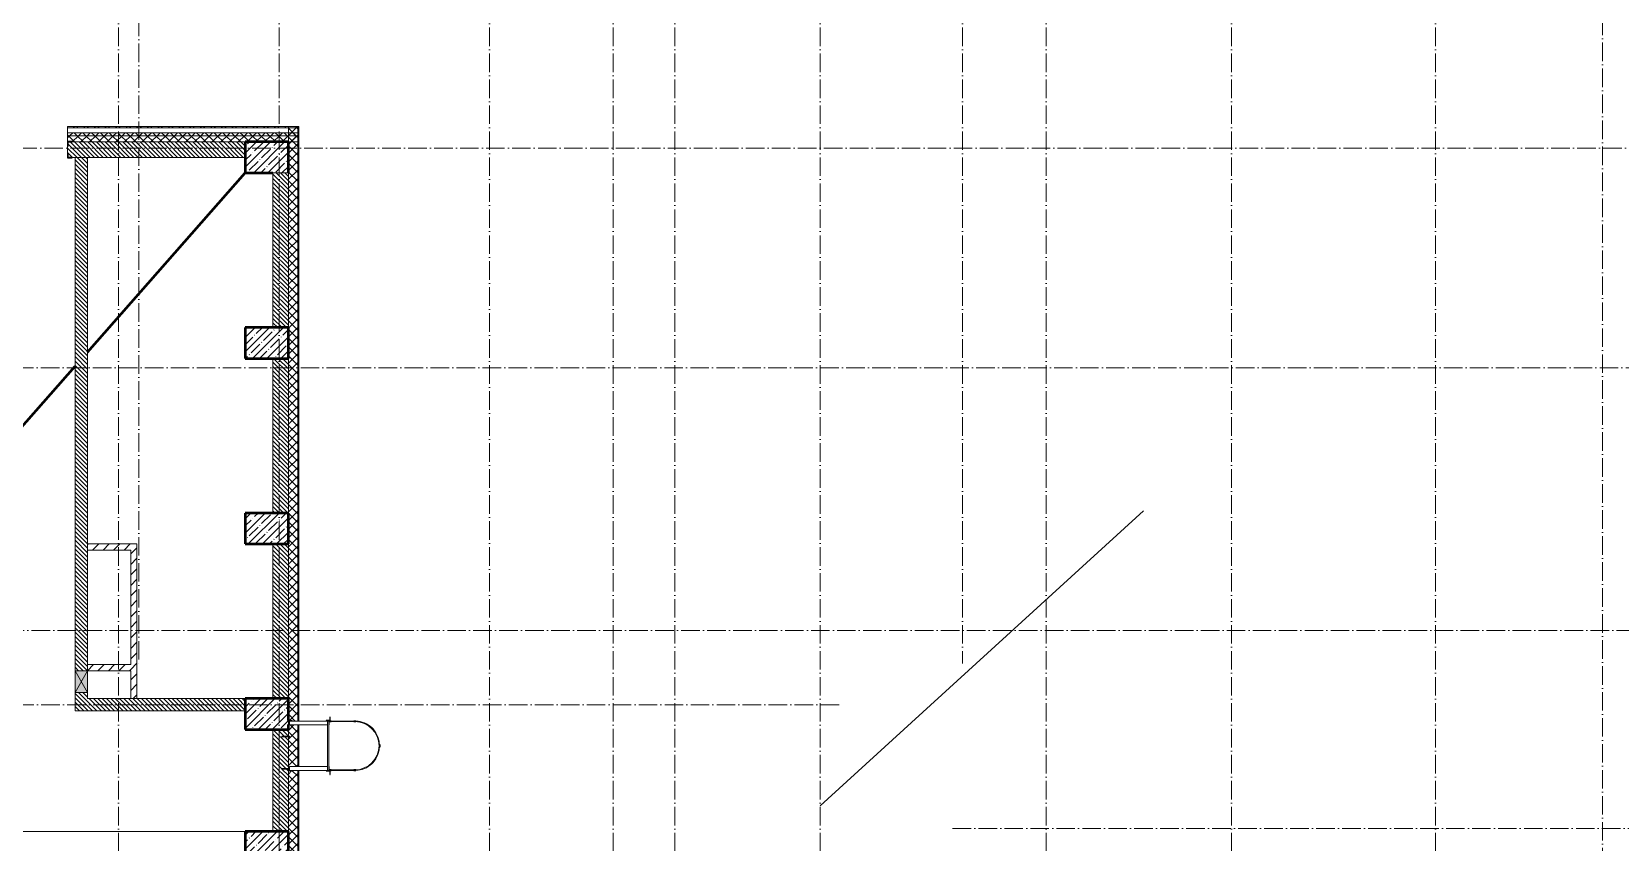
# Model space of a CAD drawing. Header units: millimetres. Extents: x -213536 to 1564669, y -45299 to 942238.
# Drawn here: x 569271 to 594956, y 360639 to 373744 of the extents above; entities that cross this region are included whole.
import ezdxf

# ---------------------------------------------------------------- set-up
doc = ezdxf.new("R2010")
doc.units = ezdxf.units.MM
doc.linetypes.add('50_200_ШТРИХ_1Т_ш5_п1_п1_', pattern=[700, 500, -100, 0, -100])
for name, color, linetype, lineweight in [('A-DETL-____-OTLN-1', 7, 'Continuous', 50), ('A-DETL-GENF-OTLN', 7, 'Continuous', 9), ('A-GENM-____-MCUT', 7, 'Continuous', 25), ('A-GENM-____-OTLN', 7, 'Continuous', 9), ('A-GENM-____-OTLN-1', 7, 'Continuous', 25), ('A-GLAZ-____-OTLN', 7, 'Continuous', 9), ('A-WALL-____-MCUT', 7, 'Continuous', 13), ('A-WALL-____-MCUT-1', 7, 'Continuous', 9), ('A-WALL-____-PATT-1', 7, 'Continuous', 9), ('A-WALL-FNSH-MCUT-1', 7, 'Continuous', 9), ('I-WALL-____-OTLN', 7, 'Continuous', 9), ('S-COLS-____-MCUT', 7, 'Continuous', 50), ('S-COLS-____-OTLN', 7, 'Continuous', 9), ('S-GRID-____-OTLN-1', 7, '50_200_ШТРИХ_1Т_ш5_п1_п1_', 9)]:
    doc.layers.add(name, color=color, linetype=linetype, lineweight=lineweight)
pattern_1 = [(45, (549721.47, 286281.11), (-70.71068, 70.71068), []), (135, (549721.47, 286281.11), (-70.71068, -70.71068), [])]
pattern_2 = [(135, (549721.475, 286281.11), (-35.35534, -35.35534), [])]
pattern_3 = [(45, (549721.47, 286281.11), (-84.85281, 84.85281), [])]

# ---------------------------------------------------------------- blocks, each defined once
blk = doc.blocks.new('BSC_Колонна _Прямоугольная - 500х700-25279857-АР1_План отверстий 3 этажа в осях 1-64_Ю-ЯЯ')
at = {"layer": 'S-COLS-____-OTLN'}
h = blk.add_hatch(dxfattribs=at)
h.set_pattern_fill('FP_16', color=256, style=0, pattern_type=2)
h.set_pattern_definition([(315, (-76431.04, 23350), (114.04925, 114.04925), []), (315, (-76431.04, 23235.95), (114.04925, 114.04925), [201.613, -40.323, 3.353, -36.97])])
h.paths.add_polyline_path([(-250, -350), (250, -350), (250, 350), (-250, 350), (-250, -55)], flags=0)
at = {"layer": 'S-COLS-____-MCUT'}
for p, q in [((250, 350), (-250, 350)), ((-250, 350), (-250, -350)), ((250, -350), (250, 350)), ((-250, -350), (-170, -350)), ((-107, -350), (250, -350))]:
    blk.add_line(p, q, dxfattribs=at)
blk = doc.blocks.new('BSC_Колонна _Прямоугольная - 500х700-25976089-АР1_План отверстий 3 этажа в осях 1-64_Ю-ЯЯ')
at = {"layer": 'S-COLS-____-OTLN'}
h = blk.add_hatch(dxfattribs=at)
h.set_pattern_fill('FP_76', color=256, style=0, pattern_type=2)
h.set_pattern_definition([(315, (-74281.04, 23350), (114.04925, 114.04925), []), (315, (-74281.04, 23235.95), (114.04925, 114.04925), [201.613, -40.323, 3.353, -36.97])])
h.paths.add_polyline_path([(-250, -350), (250, -350), (250, 350), (-250, 350)], flags=0)
at = {"layer": 'S-COLS-____-MCUT'}
for p, q in [((250, 350), (-250, 350)), ((-250, 350), (-250, -350)), ((250, -350), (250, 350)), ((-250, -350), (250, -350))]:
    blk.add_line(p, q, dxfattribs=at)
blk = doc.blocks.new('BSC_Колонна _Прямоугольная - 500х700-V69-АР1_План отверстий 3 этажа в осях 1-64_Ю-ЯЯ')
at = {"layer": 'S-COLS-____-OTLN'}
h = blk.add_hatch(dxfattribs=at)
h.set_pattern_fill('FP_78', color=256, style=0, pattern_type=2)
h.set_pattern_definition([(315, (-79431.04, 23350), (114.04925, 114.04925), []), (315, (-79431.04, 23235.95), (114.04925, 114.04925), [201.613, -40.323, 3.353, -36.97])])
h.paths.add_polyline_path([(-250, -350), (250, -350), (250, 350), (-250, 350)], flags=0)
at = {"layer": 'S-COLS-____-MCUT'}
for p, q in [((250, 350), (-250, 350)), ((-250, 350), (-250, -350)), ((250, -350), (250, 350)), ((-250, -350), (250, -350))]:
    blk.add_line(p, q, dxfattribs=at)
blk = doc.blocks.new('BSC_Колонна _Прямоугольная - 500х700-V70-АР1_План отверстий 3 этажа в осях 1-64_Ю-ЯЯ')
at = {"layer": 'S-COLS-____-OTLN'}
h = blk.add_hatch(dxfattribs=at)
h.set_pattern_fill('FP_79', color=256, style=0, pattern_type=2)
h.set_pattern_definition([(315, (-82431.04, 23350), (114.04925, 114.04925), []), (315, (-82431.04, 23235.95), (114.04925, 114.04925), [201.613, -40.323, 3.353, -36.97])])
h.paths.add_polyline_path([(-250, -350), (250, -350), (250, 350), (-250, 350)], flags=0)
at = {"layer": 'S-COLS-____-MCUT'}
for p, q in [((250, 350), (-250, 350)), ((-250, 350), (-250, -350)), ((250, -350), (250, 350)), ((-250, -350), (250, -350))]:
    blk.add_line(p, q, dxfattribs=at)
blk = doc.blocks.new('Фахверк_СКБ_Уголок - 250_3380-27498580-АР1_План отверстий 3 этажа в осях 1-64_Ю-ЯЯ')
at = {"layer": 'A-GENM-____-MCUT'}
for p, q in [((200, 181), (125, 181)), ((125, 181), (125, 106)), ((125, 106), (131, 106)), ((131, 106), (131, 175)), ((131, 175), (200, 175)), ((200, 175), (200, 181)), ((131, -6), (125, -6)), ((125, -6), (125, -81)), ((125, -81), (200, -81)), ((131, -75), (131, -6)), ((200, -75), (131, -75)), ((200, -81), (200, -75))]:
    blk.add_line(p, q, dxfattribs=at)
blk = doc.blocks.new('Лестница_Металлическая_Кровля_Перепад - Назначение габаритов по экземпляру-30749997-АР1_План отверстий 3 этажа в осях 1-64_Ю-ЯЯ')
at = {"layer": 'A-GENM-____-MCUT'}
for p, q in [((140, 1610), (110, 1610)), ((110, 1610), (110, 1600)), ((140, 1610), (110, 1610)), ((110, 1610), (110, 1600)), ((110, 1600), (140, 1600)), ((110, 1600), (140, 1600)), ((140, 1600), (140, 1610)), ((140, 1600), (140, 1610)), ((-147, 1493), (-168, 1472)), ((-168, 1472), (-161, 1465)), ((-161, 1465), (-140, 1486)), ((-140, 1486), (-147, 1493)), ((397, 1493), (390, 1486)), ((390, 1486), (411, 1465)), ((418, 1472), (397, 1493)), ((411, 1465), (418, 1472)), ((-275, 1215), (-275, 1185)), ((-265, 1215), (-275, 1215)), ((-275, 1185), (-265, 1185)), ((-265, 1185), (-265, 1215)), ((525, 1215), (515, 1215)), ((515, 1215), (515, 1185)), ((515, 1185), (525, 1185)), ((525, 1185), (525, 1215)), ((-265, 815), (-275, 815)), ((-275, 815), (-275, 785)), ((-265, 785), (-265, 815)), ((525, 815), (515, 815)), ((515, 815), (515, 785)), ((525, 785), (525, 815))]:
    blk.add_line(p, q, dxfattribs=at)
at = {"layer": 'A-GENM-____-OTLN'}
for p, q in [((-275, 1185), (-275, 815)), ((-265, 815), (-265, 1185)), ((515, 1185), (515, 815)), ((525, 815), (525, 1185))]:
    blk.add_line(p, q, dxfattribs=at)
for radius, start, end in [(390, 0, 180), (400, 47.1513, 132.8487), (400, 137.1513, 177.8405), (400, 2.1595, 42.8487)]:
    blk.add_arc((125, 1200), radius, start, end, dxfattribs=at)
blk = doc.blocks.new('ЛМ_Арматурный стержень_ГОСТ 5781-82 - Ø 18 А240-29172526-АР1_План отверстий 3 этажа в осях 1-64_Ю-ЯЯ')
at = {"layer": 'A-GENM-____-OTLN'}
for p, q in [((24334, 76318), (24334, 75518)), ((24334, 76318), (24343, 76318)), ((24343, 76318), (24352, 76318)), ((24352, 75518), (24352, 76318)), ((24343, 75518), (24334, 75518)), ((24352, 75518), (24343, 75518))]:
    blk.add_line(p, q, dxfattribs=at)
blk = doc.blocks.new('ЛМ_Уголок_ГОСТ 8509-93 - L 63х63x6-29176215-АР1_План отверстий 3 этажа в осях 1-64_Ю-ЯЯ')
at = {"layer": 'A-GENM-____-MCUT'}
for p, q in [((24369, 76324), (24312, 76324)), ((24312, 76324), (24312, 76318)), ((24360, 76318), (24375, 76318)), ((24375, 76381), (24369, 76381)), ((24369, 76381), (24369, 76324)), ((24375, 76318), (24375, 76381))]:
    blk.add_line(p, q, dxfattribs=at)
blk = doc.blocks.new('ЛМ_Уголок_ГОСТ 8509-93 - L 63х63x6-29176216-АР1_План отверстий 3 этажа в осях 1-64_Ю-ЯЯ')
at = {"layer": 'A-GENM-____-MCUT'}
for p, q in [((24312, 75518), (24312, 75512)), ((24375, 75518), (24360, 75518)), ((24375, 75455), (24375, 75518)), ((24312, 75512), (24369, 75512)), ((24369, 75512), (24369, 75455)), ((24369, 75455), (24375, 75455))]:
    blk.add_line(p, q, dxfattribs=at)
blk = doc.blocks.new('Анкер клиновой - Анкер клиновой МКТ V-A 10-10-15_115-14811140-АР1_План отверстий 3 этажа в осях 1-64_Ю-ЯЯ')
at = {"layer": 'A-GENM-____-OTLN'}
for p, q in [((23706, 76071), (23591, 76071)), ((23591, 76061), (23591, 76071)), ((23591, 76061), (23706, 76061)), ((23710, 76074), (23706, 76074)), ((23706, 76058), (23706, 76074)), ((23706, 76074), (23706, 76072)), ((23706, 76060), (23706, 76058)), ((23706, 76058), (23710, 76058)), ((23710, 76072), (23710, 76074)), ((23710, 76074), (23710, 76058)), ((23720, 76071), (23710, 76071)), ((23710, 76061), (23720, 76061)), ((23710, 76058), (23710, 76060)), ((23720, 76071), (23720, 76061))]:
    blk.add_line(p, q, dxfattribs=at)
blk = doc.blocks.new('Анкер клиновой - Анкер клиновой МКТ V-A 10-10-15_115-V208-АР1_План отверстий 3 этажа в осях 1-64_Ю-ЯЯ')
at = {"layer": 'A-GENM-____-OTLN'}
for p, q in [((23700, 75550), (23591, 75550)), ((23591, 75540), (23591, 75550)), ((23591, 75540), (23700, 75540)), ((23710, 75553), (23706, 75553)), ((23706, 75537), (23710, 75537)), ((23710, 75551), (23710, 75553)), ((23710, 75553), (23710, 75537)), ((23720, 75550), (23710, 75550)), ((23710, 75540), (23720, 75540)), ((23710, 75537), (23710, 75539)), ((23720, 75550), (23720, 75540))]:
    blk.add_line(p, q, dxfattribs=at)
blk = doc.blocks.new('ЛМ_Уголок_ГОСТ 8509-93 - L 63х63x6-29171483-АР1_План отверстий 3 этажа в осях 1-64_Ю-ЯЯ')
at = {"layer": 'A-GENM-____-OTLN'}
for p, q in [((23700, 76324), (23700, 76261)), ((23763, 76324), (23700, 76324)), ((23706, 76261), (23706, 76318)), ((23706, 76318), (23763, 76318)), ((23763, 76318), (23763, 76324)), ((23700, 76261), (23706, 76261))]:
    blk.add_line(p, q, dxfattribs=at)
blk = doc.blocks.new('ЛМ_Уголок_ГОСТ 8509-93 - L 63х63x6-29171484-АР1_План отверстий 3 этажа в осях 1-64_Ю-ЯЯ')
at = {"layer": 'A-GENM-____-OTLN'}
for p, q in [((23706, 75575), (23700, 75575)), ((23700, 75575), (23700, 75512)), ((23706, 75518), (23706, 75575)), ((23763, 75518), (23706, 75518)), ((23763, 75512), (23763, 75518)), ((23700, 75512), (23763, 75512))]:
    blk.add_line(p, q, dxfattribs=at)
blk = doc.blocks.new('ЛМ_Уголок_ГОСТ 8509-93 - L 63х63x6-30750527-АР1_План отверстий 3 этажа в осях 1-64_Ю-ЯЯ')
at = {"layer": 'A-GENM-____-OTLN'}
for p, q in [((0, 45), (0, -18)), ((619, 45), (0, 45)), ((645, 45), (637, 45)), ((645, -18), (645, 45)), ((48, -18), (619, -18)), ((637, -18), (645, -18))]:
    blk.add_line(p, q, dxfattribs=at)
blk = doc.blocks.new('ЛМ_Уголок_ГОСТ 8509-93 - L 63х63x6-30750528-АР1_План отверстий 3 этажа в осях 1-64_Ю-ЯЯ')
at = {"layer": 'A-GENM-____-OTLN'}
for p, q in [((0, 18), (0, -4)), ((619, 18), (48, 18)), ((645, 18), (637, 18)), ((645, -45), (645, 18)), ((0, -14), (0, -45)), ((0, -45), (619, -45)), ((637, -45), (645, -45))]:
    blk.add_line(p, q, dxfattribs=at)
blk = doc.blocks.new('AR_Отверстие прямоугольное _в стене_ - AR_Отверстие прямоугольное _в стене__ОВ-36906073-АР1_План отверстий 3 этажа в осях 1-64_Ю-ЯЯ')
at = {"layer": 'A-GLAZ-____-OTLN'}
blk.add_hatch(color=256, dxfattribs=at).paths.add_polyline_path([(175, 100), (-175, 100), (-175, -100), (175, -100)], flags=0)
at = {"layer": 'A-DETL-GENF-OTLN'}
for p, q in [((-175, -100), (-175, 100)), ((-175, 100), (175, 100)), ((175, 100), (-175, -100)), ((-175, 100), (175, -100)), ((175, 100), (-175, 100)), ((-175, 100), (-175, -100)), ((175, 100), (175, -100)), ((175, -100), (175, 100)), ((175, -100), (-175, -100)), ((-175, -100), (175, -100))]:
    blk.add_line(p, q, dxfattribs=at)

msp = doc.modelspace()

# ---------------------------------------------------------------- hatches: boundary and pattern name
at = {"layer": 'A-WALL-____-PATT-1'}
h = msp.add_hatch(dxfattribs=at)
h.set_pattern_fill('FP_6', color=256, style=0, pattern_type=2)
h.set_pattern_definition([(45, (549721.47, 286281.11), (-85.53659, 85.53659), []), (45, (549778.5, 286281.11), (-85.53659, 85.53659), [])])
h.paths.add_polyline_path([(573590.5, 372192.2), (573590.5, 372212.2), (573571.5, 372212.2), (573571.5, 372192.2)], flags=0)
h.paths.add_polyline_path([(573421.5, 372192.2), (573421.5, 372212.2), (569851.5, 372212.2), (569851.5, 372192.2), (570917, 372192.2)], flags=0)
h.paths.add_polyline_path([(560351.5, 372192.2), (560351.5, 372212.2), (547041.5, 372212.2), (547041.5, 372192.2), (556777.3, 372192.2)], flags=0)
h = msp.add_hatch(dxfattribs=at)
h.set_pattern_fill('FP_4', color=256, style=0, pattern_type=2)
h.set_pattern_definition(pattern_1)
h.paths.add_polyline_path([(573571.5, 354212.2), (573571.5, 354962.2), (573427.5, 354962.2), (573427.5, 354887.2), (573421.5, 354887.2), (573421.5, 354212.2), (573568.2, 354212.2)], flags=0)
h.paths.add_polyline_path([(573571.5, 356762.2), (573571.5, 361799.2), (573484.5, 361799.2), (573484.5, 361793.2), (573421.5, 361793.2), (573421.5, 356837.2), (573427.5, 356837.2), (573427.5, 356762.2)], flags=0)
h.paths.add_polyline_path([(573436.5, 361799.2), (573436.5, 361821.2), (573427.5, 361820.5), (573427.5, 361799.2), (573431.5, 361799.2)], flags=0)
h.paths.add_polyline_path([(573431.5, 361831.2), (573436.5, 361831.8), (573437.3, 361862.2), (573571.5, 361862.2), (573571.5, 362536.2), (573436.5, 362536.2), (573436.5, 362599.2), (573427.5, 362599.2), (573427.5, 362542.2), (573421.5, 362542.2), (573421.5, 362352.2), (573441.5, 362351.5), (573441.5, 362342.2), (573421.5, 362341.5), (573421.5, 361856.2), (573427.5, 361856.2), (573427.5, 361831.8), (573431.5, 361831.8)], flags=0)
h.paths.add_polyline_path([(573571.5, 362599.2), (573571.5, 372212.2), (573421.5, 372212.2), (573421.5, 362605.2), (573484.5, 362605.2), (573484.5, 362599.2), (573568.2, 362599.2)], flags=0)
h = msp.add_hatch(dxfattribs=at)
h.set_pattern_fill('FP_4', color=256, style=0, pattern_type=2)
h.set_pattern_definition(pattern_1)
h.paths.add_polyline_path([(570917, 372062.2), (573571.5, 372062.2), (573571.5, 372112.2), (569851.5, 372112.2), (569851.5, 372062.2)], flags=0)
h.paths.add_polyline_path([(560351.5, 372062.2), (560351.5, 372112.2), (547171.5, 372112.2), (547171.5, 372062.2), (556777.3, 372062.2)], flags=0)
h = msp.add_hatch(dxfattribs=at)
h.set_pattern_fill('FP_4', color=256, style=0, pattern_type=2)
h.set_pattern_definition(pattern_1)
h.paths.add_polyline_path([(573571.5, 371962.2), (573571.5, 372062.2), (569851.5, 372062.2), (569851.5, 371968.2), (569926.5, 371968.2), (569926.5, 371962.2), (570917, 371962.2)], flags=0)
h.paths.add_polyline_path([(560276.5, 371962.2), (560276.5, 371968.2), (560351.5, 371968.2), (560351.5, 372062.2), (547271.5, 372062.2), (547271.5, 371962.2), (559621.5, 371962.2)], flags=0)
h = msp.add_hatch(dxfattribs=at)
h.set_pattern_fill('FP_9', color=256, style=0, pattern_type=2)
h.set_pattern_definition(pattern_2)
h.paths.add_polyline_path([(569971.5, 371712.2), (572721.5, 371712.2), (572721.5, 371962.2), (569857.5, 371962.2), (569857.5, 371893.2), (569851.5, 371893.2), (569851.5, 371781.2), (569857.5, 371781.2), (569857.5, 371712.2), (569926.5, 371712.2)], flags=0)
h = msp.add_hatch(dxfattribs=at)
h.set_pattern_fill('FP_9', color=256, style=0, pattern_type=2)
h.set_pattern_definition(pattern_2)
h.paths.add_polyline_path([(570171.5, 362762.2), (570171.5, 363062.2), (569971.5, 363062.2), (569971.5, 362762.2)], flags=0)
h.paths.add_polyline_path([(570171.5, 363412.2), (570171.5, 371712.2), (569971.5, 371712.2), (569971.5, 363412.2), (570161.2, 363412.2)], flags=0)
h = msp.add_hatch(dxfattribs=at)
h.set_pattern_fill('FP_9', color=256, style=0, pattern_type=2)
h.set_pattern_definition(pattern_2)
h.paths.add_polyline_path([(573421.5, 368962.2), (573421.5, 371462.2), (573171.5, 371462.2), (573171.5, 368962.2)], flags=0)
h = msp.add_hatch(dxfattribs=at)
h.set_pattern_fill('FP_9', color=256, style=0, pattern_type=2)
h.set_pattern_definition(pattern_2)
h.paths.add_polyline_path([(573421.5, 365962.2), (573421.5, 368462.2), (573171.5, 368462.2), (573171.5, 365962.2)], flags=0)
h = msp.add_hatch(dxfattribs=at)
h.set_pattern_fill('FP_7', color=256, style=0, pattern_type=2)
h.set_pattern_definition(pattern_3)
h.paths.add_polyline_path([(570871.5, 365362.2), (570871.5, 365462.2), (570171.5, 365462.2), (570171.5, 365362.2)], flags=0)
h = msp.add_hatch(dxfattribs=at)
h.set_pattern_fill('FP_7', color=256, style=0, pattern_type=2)
h.set_pattern_definition(pattern_3)
h.paths.add_polyline_path([(570917, 362962.2), (570971.5, 362962.2), (570971.5, 365462.2), (570871.5, 365462.2), (570871.5, 362962.2)], flags=0)
h = msp.add_hatch(dxfattribs=at)
h.set_pattern_fill('FP_9', color=256, style=0, pattern_type=2)
h.set_pattern_definition(pattern_2)
h.paths.add_polyline_path([(573421.5, 362962.2), (573421.5, 365462.2), (573171.5, 365462.2), (573171.5, 362962.2)], flags=0)
h = msp.add_hatch(dxfattribs=at)
h.set_pattern_fill('FP_7', color=256, style=0, pattern_type=2)
h.set_pattern_definition(pattern_3)
h.paths.add_polyline_path([(570871.5, 363412.2), (570871.5, 363512.2), (570171.5, 363512.2), (570171.5, 363412.2)], flags=0)
h = msp.add_hatch(dxfattribs=at)
h.set_pattern_fill('FP_9', color=256, style=0, pattern_type=2)
h.set_pattern_definition(pattern_2)
h.paths.add_polyline_path([(572684.5, 362762.2), (572721.5, 362762.2), (572721.5, 362962.2), (570171.5, 362962.2), (570171.5, 362762.2), (570917, 362762.2)], flags=0)
h = msp.add_hatch(dxfattribs=at)
h.set_pattern_fill('FP_9', color=256, style=0, pattern_type=2)
h.set_pattern_definition(pattern_2)
h.paths.add_polyline_path([(573171.5, 360812.2), (573421.5, 360812.2), (573421.5, 361821.2), (573312.5, 361821.8), (573312.5, 361831.2), (573421.5, 361831.2), (573421.5, 362342.2), (573312.5, 362342.8), (573312.5, 362352.2), (573421.5, 362352.2), (573421.5, 362462.2), (573171.5, 362462.2), (573171.5, 361263.9)], flags=0)
at = {"layer": 'S-COLS-____-OTLN'}
h = msp.add_hatch(dxfattribs=at)
h.set_pattern_fill('FP_12', color=256, style=0, pattern_type=2)
h.set_pattern_definition([(45, (549721.47, 286281.11), (-114.04925, 114.04925), []), (45, (549835.52, 286281.11), (-114.04925, 114.04925), [201.612, -40.322, 3.353, -36.97])])
h.paths.add_polyline_path([(573171.5, 371462.2), (573421.5, 371462.2), (573421.5, 371962.2), (572721.5, 371962.2), (572721.5, 371462.2)], flags=0)

# ---------------------------------------------------------------- linework, layer by layer
msp.add_lwpolyline([(582021.5, 361230.4), (587250.4, 365996.2)])
at = {"layer": 'A-DETL-____-OTLN-1'}
for p, q in [((570171.5, 368564.4), (572721.5, 371462.2)), ((563221.5, 360666.7), (569971.5, 368337.2))]:
    msp.add_line(p, q, dxfattribs=at)
at = {"layer": 'A-WALL-____-MCUT'}
for p, q in [((573571.5, 372192.2), (569851.5, 372192.2)), ((569851.5, 372192.2), (569851.5, 371968.2)), ((573571.5, 371962.2), (573571.5, 372192.2)), ((573571.5, 371962.2), (569926.5, 371962.2)), ((572721.5, 371712.2), (572721.5, 371962.2)), ((569851.5, 371893.2), (569851.5, 371781.2)), ((569926.5, 371712.2), (569971.5, 371712.2)), ((569971.5, 371712.2), (569971.5, 363412.2)), ((570171.5, 363412.2), (570171.5, 371712.2)), ((570171.5, 371712.2), (572721.5, 371712.2)), ((573171.5, 371462.2), (573171.5, 368962.2)), ((573421.5, 371462.2), (573421.5, 368962.2)), ((573171.5, 368462.2), (573171.5, 365962.2)), ((573421.5, 368462.2), (573421.5, 365962.2)), ((573171.5, 365462.2), (573171.5, 362962.2)), ((573421.5, 365462.2), (573421.5, 362962.2)), ((569971.5, 363062.2), (569971.5, 362762.2)), ((570171.5, 362962.2), (570171.5, 363062.2)), ((572721.5, 362962.2), (570171.5, 362962.2)), ((569971.5, 362762.2), (572721.5, 362762.2)), ((573171.5, 362462.2), (573171.5, 360812.2)), ((573421.5, 362462.2), (573421.5, 362352)), ((573421.5, 362342.3), (573421.5, 361856.2)), ((573421.5, 361793.2), (573421.5, 360812.2))]:
    msp.add_line(p, q, dxfattribs=at)
at = {"layer": 'A-WALL-____-MCUT-1'}
for p, q in [((573421.5, 372212.2), (573421.5, 371462.2)), ((573571.5, 372212.2), (573421.5, 372212.2)), ((573571.5, 372211.2), (573571.5, 372212.2)), ((573577.5, 362599.2), (573577.5, 372211.2)), ((573583.5, 362599.2), (573583.5, 372211.2)), ((573571.5, 372112.2), (569851.5, 372112.2)), ((573571.5, 372062.2), (569851.5, 372062.2)), ((570171.5, 371712.2), (569971.5, 371712.2)), ((573421.5, 371462.2), (573171.5, 371462.2)), ((573571.5, 361862.2), (573571.5, 362536.2)), ((573577.5, 361862.2), (573577.5, 362536.2)), ((573583.5, 361862.2), (573583.5, 362536.2)), ((573571.5, 356762.2), (573571.5, 361799.2)), ((573577.5, 356762.2), (573577.5, 361799.2)), ((573583.5, 356762.2), (573583.5, 361799.2))]:
    msp.add_line(p, q, dxfattribs=at)
at = {"layer": 'A-WALL-FNSH-MCUT-1'}
for p, q in [((573421.5, 372212.2), (569851.5, 372212.2)), ((569851.5, 372212.2), (569851.5, 372192.2)), ((569851.5, 372192.2), (569851.5, 372192.2)), ((573590.5, 372212.2), (573571.5, 372212.2)), ((573571.5, 372211.2), (573571.5, 362599.2)), ((573591.5, 372211.2), (573571.5, 372211.2)), ((573571.5, 372192.2), (573590.5, 372192.2)), ((573590.5, 372192.2), (573590.5, 372212.2)), ((573591.5, 362599.2), (573591.5, 372211.2)), ((570971.5, 365462.2), (570171.5, 365462.2)), ((570171.5, 365462.2), (570171.5, 365362.2)), ((570171.5, 365362.2), (570871.5, 365362.2)), ((570871.5, 365362.2), (570871.5, 363512.2)), ((570971.5, 362962.2), (570971.5, 365462.2)), ((570871.5, 363512.2), (570171.5, 363512.2)), ((570171.5, 363412.2), (570871.5, 363412.2)), ((570871.5, 363412.2), (570871.5, 362962.2)), ((573591.5, 361862.2), (573591.5, 362536.2)), ((573591.5, 356762.2), (573591.5, 361799.2))]:
    msp.add_line(p, q, dxfattribs=at)
at = {"layer": 'I-WALL-____-OTLN'}
msp.add_line((567921.5, 360812.2), (572721.5, 360812.2), dxfattribs=at)
at = {"layer": 'S-COLS-____-MCUT'}
for p, q in [((573421.5, 371962.2), (572721.5, 371962.2)), ((572721.5, 371962.2), (572721.5, 371462.2)), ((573421.5, 371462.2), (573421.5, 371962.2)), ((572721.5, 371462.2), (573171.5, 371462.2))]:
    msp.add_line(p, q, dxfattribs=at)
at = {"layer": 'S-COLS-____-OTLN'}
msp.add_line((573171.5, 371462.2), (573421.5, 371462.2), dxfattribs=at)
at = {"layer": 'S-GRID-____-OTLN-1', "color": 251, "ltscale": 0.6, "true_color": 0x636466}
for p, q in [((570671.5, 377174), (570671.5, 339172.7)), ((573271.5, 377174), (573271.5, 352956.6)), ((576671.5, 377174), (576671.5, 339172.7)), ((578671.5, 377174), (578671.5, 352956.6)), ((579671.5, 377174), (579671.5, 339172.7)), ((582021.5, 377174), (582021.5, 352956.6)), ((584321.5, 377174), (584321.5, 363528.4)), ((585671.5, 377174), (585671.5, 339172.7)), ((588671.5, 377174), (588671.5, 339172.7)), ((591971.5, 377174), (591971.5, 352956.6)), ((571001.5, 376915.7), (571001.5, 363528.4)), ((594671.5, 376930.3), (594671.5, 339311.4)), ((653795.9, 371862.2), (545052.7, 371862.2)), ((545052.7, 368312.2), (653795.9, 368312.2)), ((596876.1, 364062.2), (545052.7, 364062.2)), ((582326.5, 362862.2), (545052.7, 362862.2)), ((584158.9, 360862.2), (653795.9, 360862.2))]:
    msp.add_line(p, q, dxfattribs=at)

# ---------------------------------------------------------------- block references
at = {"layer": 'A-GENM-____-OTLN'}
for name in ['ЛМ_Уголок_ГОСТ 8509-93 - L 63х63x6-29171483-АР1_План отверстий 3 этажа в осях 1-64_Ю-ЯЯ', 'ЛМ_Уголок_ГОСТ 8509-93 - L 63х63x6-29176215-АР1_План отверстий 3 этажа в осях 1-64_Ю-ЯЯ', 'ЛМ_Арматурный стержень_ГОСТ 5781-82 - Ø 18 А240-29172526-АР1_План отверстий 3 этажа в осях 1-64_Ю-ЯЯ', 'Анкер клиновой - Анкер клиновой МКТ V-A 10-10-15_115-14811140-АР1_План отверстий 3 этажа в осях 1-64_Ю-ЯЯ', 'Анкер клиновой - Анкер клиновой МКТ V-A 10-10-15_115-V208-АР1_План отверстий 3 этажа в осях 1-64_Ю-ЯЯ', 'ЛМ_Уголок_ГОСТ 8509-93 - L 63х63x6-29171484-АР1_План отверстий 3 этажа в осях 1-64_Ю-ЯЯ', 'ЛМ_Уголок_ГОСТ 8509-93 - L 63х63x6-29176216-АР1_План отверстий 3 этажа в осях 1-64_Ю-ЯЯ']:
    msp.add_blockref(name, (549721.5, 286281.1), dxfattribs=at)
at = {"layer": 'A-GENM-____-OTLN', "extrusion": (0, 0, -1), "rotation": 180}
for name, p in [('ЛМ_Уголок_ГОСТ 8509-93 - L 63х63x6-30750527-АР1_План отверстий 3 этажа в осях 1-64_Ю-ЯЯ', (-573436.5, 362581.4)), ('ЛМ_Уголок_ГОСТ 8509-93 - L 63х63x6-30750528-АР1_План отверстий 3 этажа в осях 1-64_Ю-ЯЯ', (-573436.5, 361817))]:
    msp.add_blockref(name, p, dxfattribs=at)
at = {"layer": 'A-GENM-____-OTLN', "rotation": 269.9999999999999}
msp.add_blockref('Лестница_Металлическая_Кровля_Перепад - Назначение габаритов по экземпляру-30749997-АР1_План отверстий 3 этажа в осях 1-64_Ю-ЯЯ', (573296.5, 362324.2), dxfattribs=at)
at = {"layer": 'A-GENM-____-OTLN-1'}
msp.add_blockref('Фахверк_СКБ_Уголок - 250_3380-27498580-АР1_План отверстий 3 этажа в осях 1-64_Ю-ЯЯ', (569726.5, 371787.2), dxfattribs=at)
at = {"layer": 'A-GLAZ-____-OTLN', "rotation": 269.9999999999999}
msp.add_blockref('AR_Отверстие прямоугольное _в стене_ - AR_Отверстие прямоугольное _в стене__ОВ-36906073-АР1_План отверстий 3 этажа в осях 1-64_Ю-ЯЯ', (570071.5, 363237.2), dxfattribs=at)
at = {"layer": 'S-COLS-____-OTLN', "rotation": 89.9999999999999}
for name, p in [('BSC_Колонна _Прямоугольная - 500х700-V70-АР1_План отверстий 3 этажа в осях 1-64_Ю-ЯЯ', (573071.5, 368712.2)), ('BSC_Колонна _Прямоугольная - 500х700-V69-АР1_План отверстий 3 этажа в осях 1-64_Ю-ЯЯ', (573071.5, 365712.2)), ('BSC_Колонна _Прямоугольная - 500х700-25279857-АР1_План отверстий 3 этажа в осях 1-64_Ю-ЯЯ', (573071.5, 362712.2)), ('BSC_Колонна _Прямоугольная - 500х700-25976089-АР1_План отверстий 3 этажа в осях 1-64_Ю-ЯЯ', (573071.5, 360562.2))]:
    msp.add_blockref(name, p, dxfattribs=at)

doc.saveas('drawing.dxf')
